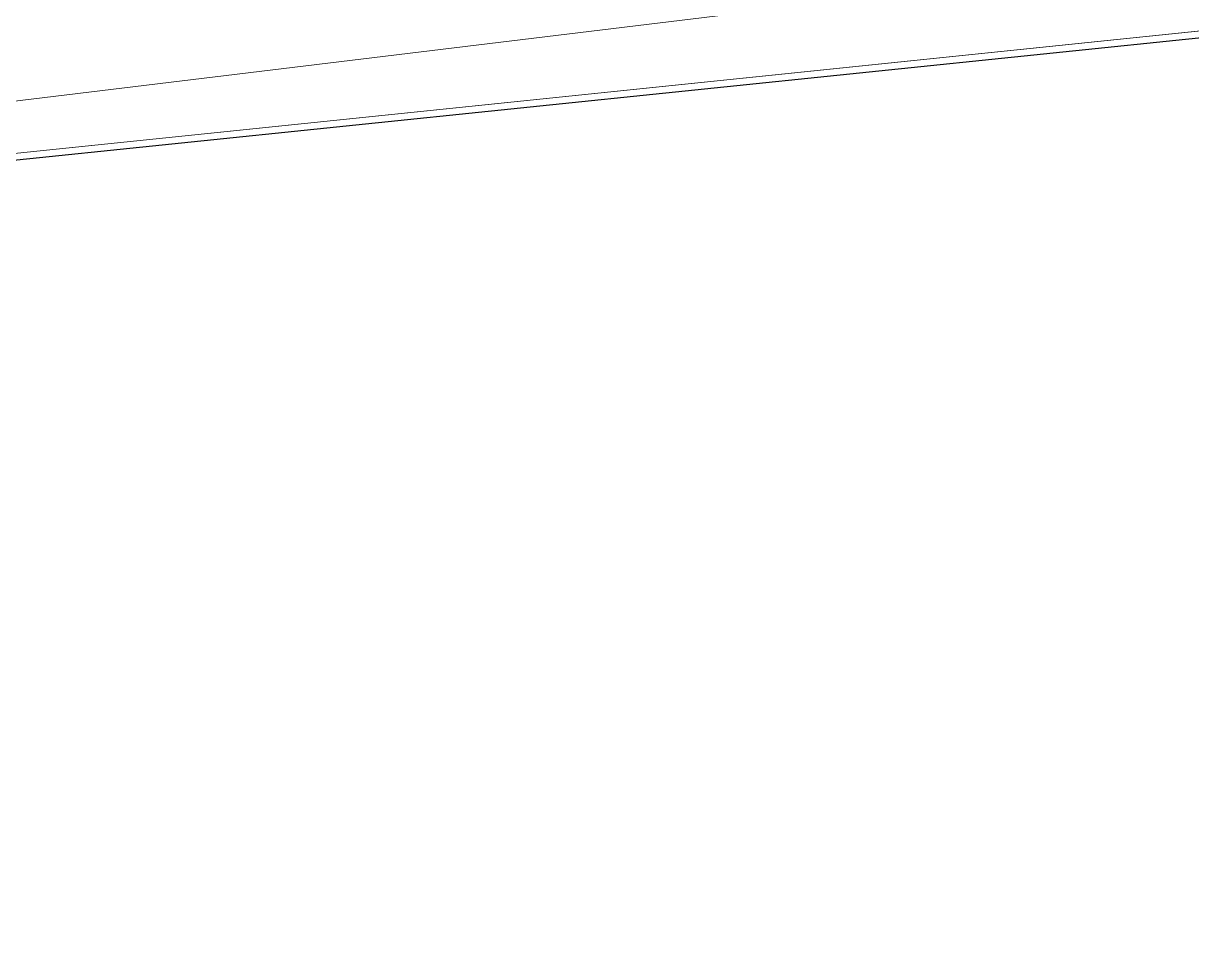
# Model space of a CAD drawing. Header units: inches. Extents: x -0.6 to 32.5, y 0.8 to 22.6.
# Drawn here: x 8.004 to 8.991, y 18.456 to 19.234 of the extents above; entities that cross this region are included whole.
import ezdxf

# ---------------------------------------------------------------- set-up
doc = ezdxf.new("R2010")
doc.units = ezdxf.units.IN
doc.header["$MEASUREMENT"] = 0
doc.layers.add('PDF_Geometry', color=7, linetype='Continuous', true_color=0xa5a5a5)

msp = doc.modelspace()

# ---------------------------------------------------------------- linework, layer by layer
at = {"layer": 'PDF_Geometry', "color": 2, "lineweight": 0}
for points in [[(0.88555, 18.46222), (1.40555, 18.49889), (2.40055, 18.57721), (3.39555, 18.66221), (4.39055, 18.75556), (5.38389, 18.85389), (27.72389, 21.16389)], [(19.16055, 20.52388), (5.54389, 18.87054), (5.38056, 19.09889), (19.16055, 20.52388)], [(19.32389, 20.29556), (19.16055, 20.52388), (5.54389, 18.87054), (19.32389, 20.29556)]]:
    msp.add_lwpolyline(points, dxfattribs=at)
at = {"layer": 'PDF_Geometry', "color": 7, "lineweight": 30}
msp.add_lwpolyline([(0.88555, 18.45555), (1.43222, 18.49555), (2.42555, 18.5739), (3.42057, 18.65889), (4.41389, 18.75222), (5.40555, 18.85055), (19.18889, 20.27555)], dxfattribs=at)
at = {"layer": 'PDF_Geometry', "color": 9, "lineweight": 5, "true_color": 0xbababa}
msp.add_arc((177.92998, -1576.90311), 1605.36759, 95.36863267, 96.33155837, dxfattribs=at)

doc.saveas('drawing.dxf')
